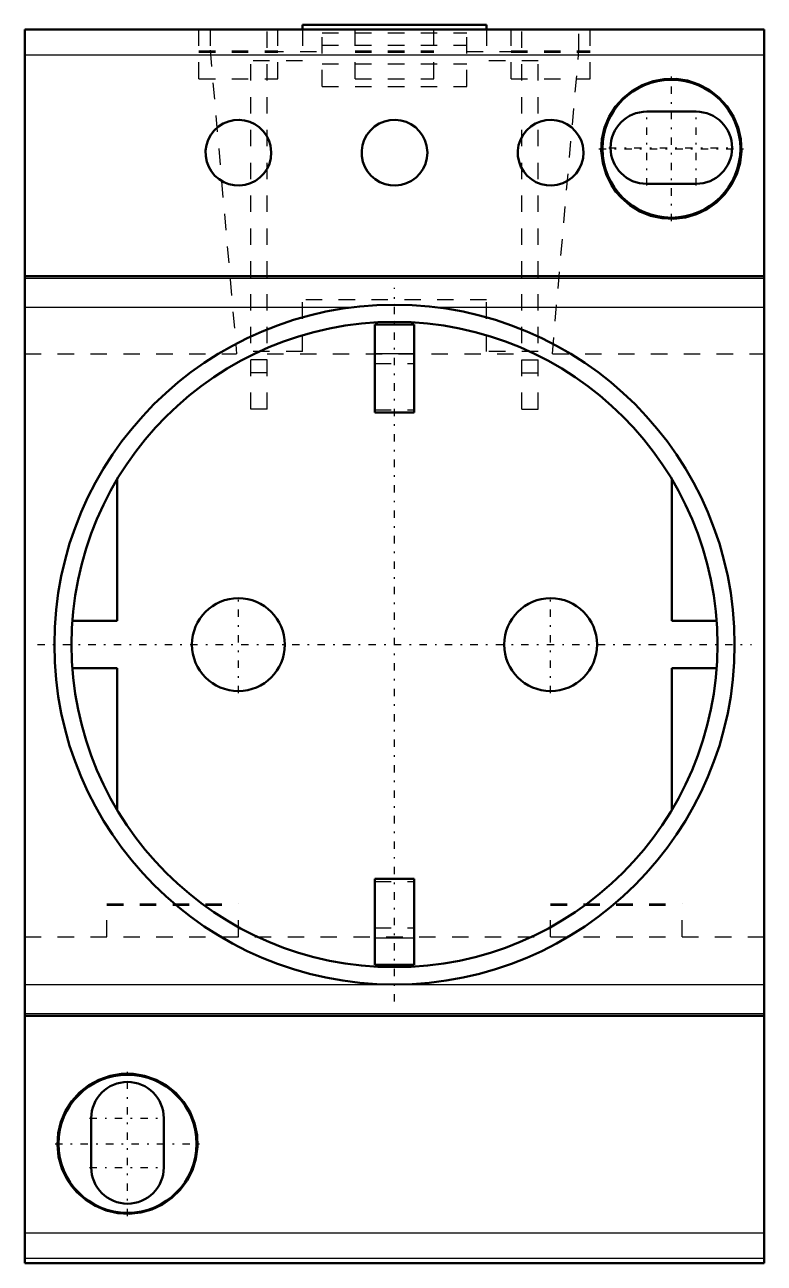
# Model space of a CAD drawing. Header units: millimetres. Extents: x -22.5 to 22.5, y -37.7 to 37.7.
import ezdxf

# ---------------------------------------------------------------- set-up
doc = ezdxf.new("R2010")
doc.units = ezdxf.units.MM
doc.linetypes.add('Center', pattern=[1.5, 0.45, -0.5, 0.05, -0.5])
doc.linetypes.add('Dashed', pattern=[2, 1, -1])
for name, color, linetype, lineweight in [('AM_0', 7, 'Continuous', 50), ('AM_4', 3, 'Continuous', 25), ('AM_7', 7, 'Center', 25), ('AM_9', 6, 'Dashed', 25)]:
    doc.layers.add(name, color=color, linetype=linetype, lineweight=lineweight)

msp = doc.modelspace()

# ---------------------------------------------------------------- linework, layer by layer
at = {"layer": 'AM_0'}
for p, q in [((5.6, 37.748), (-5.6, 37.748)), ((-5.6, 37.748), (-5.6, 37.461)), ((5.6, 37.748), (5.6, 37.461)), ((-22.5, 37.461), (22.5, 37.461)), ((-22.5, -37.673), (-22.5, 37.461)), ((22.5, -37.673), (22.5, 37.461)), ((18.35, 32.46), (15.35, 32.46)), ((15.35, 28.06), (18.35, 28.06)), ((-22.5, 22.444), (22.5, 22.444)), ((-1.2, 14.138), (-1.2, 19.5)), ((-1.2, 19.5), (1.2, 19.5)), ((1.2, 14.138), (1.2, 19.5)), ((-1.2, 14.138), (1.2, 14.138)), ((-16.881, 1.44), (-16.881, 10.063)), ((16.881, 10.063), (16.881, 1.44)), ((-19.6, 1.44), (-16.881, 1.44)), ((16.881, 1.44), (19.6, 1.44)), ((-16.881, -1.441), (-19.6, -1.441)), ((-16.881, -10.063), (-16.881, -1.441)), ((16.881, -1.441), (16.881, -10.063)), ((19.6, -1.441), (16.881, -1.441)), ((-1.2, -19.5), (-1.2, -14.262)), ((1.2, -14.262), (-1.2, -14.262)), ((1.2, -19.5), (1.2, -14.262)), ((-1.2, -19.5), (1.2, -19.5)), ((-22.5, -22.602), (22.5, -22.602)), ((-18.457, -28.84), (-18.457, -31.84)), ((-14.043, -31.84), (-14.043, -28.84)), ((-22.5, -37.673), (22.5, -37.673))]:
    msp.add_line(p, q, dxfattribs=at)
for points in [[(13.786, 27.224), (14.315, 26.762), (14.931, 26.383), (15.585, 26.119), (16.295, 25.963), (16.995, 25.93), (17.712, 26.015), (18.382, 26.212), (19.028, 26.525), (19.597, 26.929), (20.105, 27.435), (20.514, 28.007), (20.829, 28.655), (21.029, 29.336), (21.114, 30.059), (21.076, 30.775), (20.913, 31.494), (20.635, 32.161), (20.234, 32.79), (19.748, 33.323), (19.159, 33.78), (18.53, 34.114), (17.831, 34.344), (17.138, 34.449), (16.417, 34.436), (15.737, 34.311), (15.069, 34.069), (14.466, 33.73), (13.913, 33.286), (13.446, 32.764), (13.063, 32.158), (12.789, 31.501), (12.626, 30.789), (12.586, 30.07), (12.671, 29.333), (12.877, 28.64), (13.208, 27.971), (13.474, 27.584), (13.786, 27.224)], [(-7.5, 29.96), (-7.528, 29.625), (-7.616, 29.289), (-7.755, 28.982), (-7.952, 28.694), (-8.186, 28.453), (-8.466, 28.248), (-8.764, 28.1), (-9.093, 28.002), (-9.419, 27.962), (-9.758, 27.977), (-10.077, 28.045), (-10.39, 28.169), (-10.669, 28.338), (-10.924, 28.556), (-11.135, 28.808), (-11.305, 29.099), (-11.423, 29.41), (-11.488, 29.745), (-11.496, 30.081), (-11.446, 30.423), (-11.34, 30.744), (-11.175, 31.052), (-10.967, 31.319), (-10.709, 31.554), (-10.426, 31.733), (-10.107, 31.866), (-9.785, 31.94), (-9.446, 31.959), (-9.122, 31.924), (-8.8, 31.833), (-8.506, 31.695), (-8.231, 31.506), (-7.996, 31.278), (-7.797, 31.008), (-7.647, 30.712), (-7.546, 30.387), (-7.5, 29.96)], [(2, 29.96), (1.972, 29.625), (1.884, 29.289), (1.745, 28.982), (1.548, 28.694), (1.314, 28.453), (1.034, 28.248), (0.736, 28.1), (0.407, 28.002), (0.081, 27.962), (-0.258, 27.977), (-0.577, 28.045), (-0.89, 28.169), (-1.169, 28.338), (-1.424, 28.556), (-1.635, 28.808), (-1.805, 29.099), (-1.923, 29.41), (-1.988, 29.745), (-1.996, 30.081), (-1.946, 30.423), (-1.84, 30.744), (-1.675, 31.052), (-1.467, 31.319), (-1.209, 31.554), (-0.926, 31.733), (-0.607, 31.866), (-0.285, 31.94), (0.054, 31.959), (0.378, 31.924), (0.7, 31.833), (0.994, 31.695), (1.269, 31.506), (1.504, 31.278), (1.703, 31.008), (1.853, 30.712), (1.954, 30.387), (2, 29.96)], [(11.5, 29.96), (11.472, 29.625), (11.384, 29.289), (11.245, 28.982), (11.048, 28.694), (10.814, 28.453), (10.534, 28.248), (10.236, 28.1), (9.907, 28.002), (9.581, 27.962), (9.242, 27.977), (8.923, 28.045), (8.61, 28.169), (8.331, 28.338), (8.076, 28.556), (7.865, 28.808), (7.695, 29.099), (7.577, 29.41), (7.512, 29.745), (7.504, 30.081), (7.554, 30.423), (7.66, 30.744), (7.825, 31.052), (8.033, 31.319), (8.291, 31.554), (8.574, 31.733), (8.893, 31.866), (9.215, 31.94), (9.554, 31.959), (9.878, 31.924), (10.2, 31.833), (10.494, 31.695), (10.769, 31.506), (11.004, 31.278), (11.203, 31.008), (11.353, 30.712), (11.454, 30.387), (11.5, 29.96)], [(-19.336, -33.337), (-18.813, -33.802), (-18.201, -34.186), (-17.55, -34.455), (-16.84, -34.617), (-16.144, -34.657), (-15.431, -34.579), (-14.766, -34.392), (-14.125, -34.091), (-13.554, -33.698), (-13.043, -33.205), (-12.624, -32.64), (-12.298, -31.998), (-12.085, -31.316), (-11.989, -30.588), (-12.017, -29.867), (-12.173, -29.139), (-12.443, -28.469), (-12.836, -27.835), (-13.313, -27.3), (-13.892, -26.838), (-14.514, -26.497), (-15.206, -26.257), (-15.899, -26.142), (-16.623, -26.144), (-17.312, -26.262), (-17.99, -26.498), (-18.602, -26.834), (-19.164, -27.278), (-19.635, -27.797), (-20.023, -28.402), (-20.3, -29.052), (-20.468, -29.758), (-20.515, -30.471), (-20.439, -31.201), (-20.242, -31.895), (-19.921, -32.566), (-19.653, -32.965), (-19.336, -33.337)]]:
    msp.add_lwpolyline(points, dxfattribs=at)
for centre, radius in [((16.85, 30.2), 4.2), ((0, 0), 20.7), ((0, 0), 19.653), ((-9.5, 0), 2.825), ((9.5, 0), 2.825), ((-16.25, -30.4), 4.2)]:
    msp.add_circle(centre, radius, dxfattribs=at)
for centre, radius, start, end in [((15.35, 30.26), 2.2, 90, 270), ((18.35, 30.26), 2.2, 270, 90), ((-16.25, -28.84), 2.207, 0, 180), ((-16.25, -31.84), 2.207, 180, 0)]:
    msp.add_arc(centre, radius, start, end, dxfattribs=at)
at = {"layer": 'AM_4'}
for p, q in [((-22.5, 35.916), (22.5, 35.916)), ((-22.5, 22.309), (22.5, 22.309)), ((-22.5, 20.544), (-2.534, 20.544)), ((2.534, 20.544), (22.5, 20.544)), ((-1.2, 17.738), (1.2, 17.738)), ((-1.2, -17.862), (1.2, -17.862)), ((-22.5, -20.704), (22.5, -20.704)), ((-22.5, -22.468), (22.5, -22.468)), ((-22.5, -35.826), (22.5, -35.826)), ((-22.5, -37.372), (22.5, -37.372))]:
    msp.add_line(p, q, dxfattribs=at)
at = {"layer": 'AM_7'}
for p, q in [((16.85, 25.79), (16.85, 34.61)), ((15.35, 27.95), (15.35, 32.57)), ((18.35, 27.95), (18.35, 32.57)), ((12.44, 30.2), (21.26, 30.2)), ((13.04, 30.26), (20.66, 30.26)), ((0, -21.735), (0, 21.735)), ((-9.5, -2.966), (-9.5, 2.966)), ((9.5, -2.966), (9.5, 2.966)), ((-21.735, 0), (21.735, 0)), ((-16.25, -34.81), (-16.25, -25.99)), ((-18.567, -28.84), (-13.933, -28.84)), ((-20.66, -30.4), (-11.84, -30.4)), ((-18.567, -31.84), (-13.933, -31.84))]:
    msp.add_line(p, q, dxfattribs=at)
at = {"layer": 'AM_9'}
for p, q in [((-11.9, 34.461), (-11.9, 37.461)), ((-11.223, 37.461), (-11.223, 36.199)), ((-7.75, 14.348), (-7.75, 37.461)), ((-7.1, 34.461), (-7.1, 37.461)), ((-5.6, 37.461), (-5.6, 35.548)), ((-4.4, 33.995), (-4.4, 37.461)), ((-4.4, 37.251), (4.4, 37.251)), ((-2.4, 34.461), (-2.4, 37.461)), ((2.4, 34.461), (2.4, 37.461)), ((4.4, 33.995), (4.4, 37.461)), ((5.6, 37.461), (5.6, 35.548)), ((7.1, 34.461), (7.1, 37.461)), ((7.75, 14.348), (7.75, 37.461)), ((11.223, 36.199), (11.223, 37.461)), ((11.9, 34.461), (11.9, 37.461)), ((-4.4, 36.506), (4.4, 36.506)), ((-11.9, 36.157), (-7.1, 36.157)), ((-11.9, 36.154), (-7.1, 36.154)), ((-11.9, 36.091), (-7.1, 36.091)), ((-11.9, 36.088), (-7.1, 36.088)), ((-11.223, 36.199), (-9.606, 17.711)), ((-5.6, 35.548), (-8.75, 35.548)), ((-8.75, 14.348), (-8.75, 35.548)), ((-7.75, 36.121), (-4.4, 36.121)), ((-2.4, 36.157), (2.4, 36.157)), ((-2.4, 36.154), (2.4, 36.154)), ((-2.4, 36.091), (2.4, 36.091)), ((-2.4, 36.088), (2.4, 36.088)), ((4.4, 36.121), (7.75, 36.121)), ((8.75, 35.548), (5.6, 35.548)), ((7.1, 36.157), (11.9, 36.157)), ((7.1, 36.154), (11.9, 36.154)), ((7.1, 36.091), (11.9, 36.091)), ((7.1, 36.088), (11.9, 36.088)), ((8.75, 14.348), (8.75, 35.548)), ((9.606, 17.711), (11.223, 36.199)), ((-4.4, 35.375), (4.4, 35.375)), ((-11.9, 34.461), (-7.1, 34.461)), ((-4.4, 33.995), (4.4, 33.995)), ((-2.4, 34.461), (2.4, 34.461)), ((7.1, 34.461), (11.9, 34.461)), ((-5.6, 17.848), (-5.6, 21)), ((5.6, 21), (-5.6, 21)), ((5.6, 17.848), (5.6, 21)), ((-22.5, 17.711), (-9.606, 17.711)), ((-5.6, 17.848), (-8.75, 17.848)), ((-7.75, 17.348), (-8.75, 17.348)), ((-7.75, 17.711), (7.75, 17.711)), ((8.75, 17.848), (5.6, 17.848)), ((7.75, 17.348), (8.75, 17.348)), ((9.606, 17.711), (22.5, 17.711)), ((-1.2, 17.116), (1.2, 17.116)), ((-7.75, 16.548), (-8.75, 16.548)), ((7.75, 16.548), (8.75, 16.548)), ((-7.75, 14.348), (-8.75, 14.348)), ((7.75, 14.348), (8.75, 14.348)), ((-1.2, 14.298), (1.2, 14.298)), ((-1.2, -14.422), (1.2, -14.422)), ((-17.5, -17.789), (-17.5, -15.789)), ((-17.5, -15.789), (-9.5, -15.789)), ((-9.5, -17.789), (-9.5, -15.789)), ((9.5, -17.789), (9.5, -15.789)), ((9.5, -15.789), (17.5, -15.789)), ((17.5, -17.789), (17.5, -15.789)), ((-17.5, -15.862), (-9.5, -15.862)), ((9.5, -15.862), (17.5, -15.862)), ((-1.2, -17.24), (1.2, -17.24)), ((-22.5, -17.789), (22.5, -17.789))]:
    msp.add_line(p, q, dxfattribs=at)

doc.saveas('drawing.dxf')
